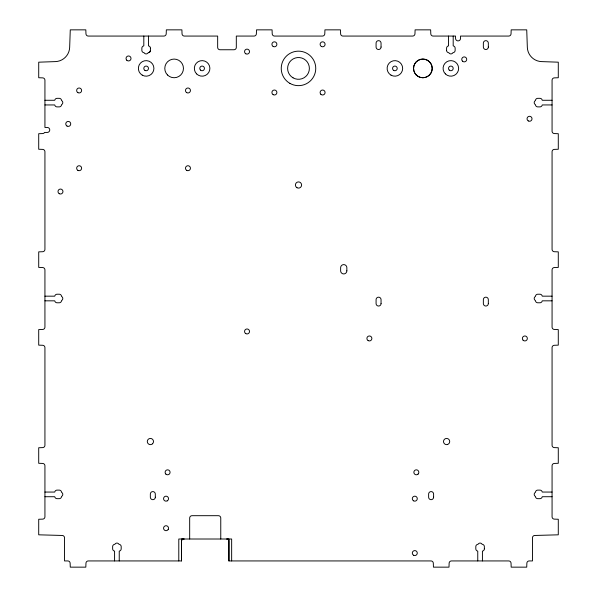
<?xml version="1.0" encoding="UTF-8"?>
<svg xmlns="http://www.w3.org/2000/svg" width="597" height="597" viewBox="0 0 597 597"><rect width="100%" height="100%" fill="white"/><g stroke="black" fill="none" stroke-linecap="round" stroke-linejoin="round"><path stroke-width="0.9" d="M226.599 539.009L228.927 539.009L228.927 560.934L430.974 560.934A2.328 2.328 0 0 1 433.31 563.18L433.444 567.15L448.996 567.15L449.131 563.18A2.336 2.336 0 0 1 451.466 560.934L508.711 560.934A2.328 2.328 0 0 1 511.039 563.18L511.181 567.15L526.726 567.15L526.867 563.18A2.336 2.336 0 0 1 529.196 560.934L532.479 560.934L532.479 537.8A2.328 2.328 0 0 1 534.755 535.464L558.285 534.815L558.292 519.263L554.322 519.129A2.336 2.336 0 0 1 552.068 516.793L552.068 465.764A2.328 2.328 0 0 1 554.322 463.436L558.285 463.294L558.285 447.75L554.322 447.608A2.336 2.336 0 0 1 552.068 445.28L552.068 347.611A2.328 2.328 0 0 1 554.322 345.282L558.285 345.141L558.285 329.596L554.322 329.454A2.336 2.336 0 0 1 552.068 327.126L552.068 269.874A2.328 2.328 0 0 1 554.322 267.546L558.285 267.404L558.285 251.859L554.322 251.718A2.336 2.336 0 0 1 552.068 249.389L552.068 151.72A2.328 2.328 0 0 1 554.322 149.392L558.292 149.25L558.285 133.706L554.322 133.564A2.336 2.336 0 0 1 552.068 131.236L552.068 80.207A2.328 2.328 0 0 1 554.322 77.871L558.285 77.737L558.292 62.185L541.583 61.603A14.768 14.768 0 0 1 527.338 47.357L526.726 29.85L511.181 29.85L511.039 33.82A2.336 2.336 0 0 1 508.711 36.066L460.533 36.066L460.533 38.402A2.485 2.485 0 0 1 458.041 40.887A2.485 2.485 0 0 1 455.556 38.402L455.556 36.066L433.116 36.066A2.336 2.328 0 0 1 430.788 33.82L430.646 29.85L415.102 29.85L414.96 33.82A2.336 2.336 0 0 1 412.631 36.066L342.947 36.066A2.328 2.328 0 0 1 340.618 33.82L340.477 29.85L324.932 29.85L324.79 33.82A2.336 2.336 0 0 1 322.462 36.066L274.538 36.066A2.328 2.328 0 0 1 272.21 33.82L272.068 29.85L256.523 29.85L256.382 33.82A2.336 2.336 0 0 1 254.053 36.066L236.315 36.066L236.315 47.417A2.336 2.336 0 0 1 233.979 49.752L219.987 49.752A2.328 2.328 0 0 1 217.659 47.417L217.659 36.066L184.369 36.066A2.336 2.328 0 0 1 182.04 33.82L181.898 29.85L166.354 29.85L166.212 33.82A2.336 2.336 0 0 1 163.884 36.066L88.289 36.066A2.328 2.328 0 0 1 85.961 33.82L85.819 29.85L70.274 29.85L69.662 47.357A14.768 14.768 0 0 1 55.417 61.603L38.715 62.185L38.715 77.737L42.678 77.871A2.336 2.336 0 0 1 44.932 80.207L44.932 127.452L47.26 127.452A2.485 2.485 0 0 1 49.752 129.937A2.485 2.485 0 0 1 47.26 132.43L44.603 132.43A2.328 2.328 0 0 1 42.678 133.564L38.708 133.706L38.715 149.25L42.678 149.392A2.336 2.336 0 0 1 44.932 151.72L44.932 249.389A2.328 2.328 0 0 1 42.678 251.718L38.715 251.859L38.715 267.404L42.678 267.546A2.336 2.336 0 0 1 44.932 269.874L44.932 327.126A2.328 2.328 0 0 1 42.678 329.454L38.708 329.596L38.715 345.141L42.678 345.282A2.336 2.336 0 0 1 44.932 347.611L44.932 445.28A2.328 2.328 0 0 1 42.678 447.608L38.708 447.75L38.708 463.294L42.678 463.436A2.336 2.336 0 0 1 44.932 465.764L44.932 516.793A2.328 2.328 0 0 1 42.678 519.129L38.715 519.263L38.708 534.815L62.245 535.464A2.336 2.336 0 0 1 64.521 537.8L64.521 560.934L67.804 560.934A2.328 2.328 0 0 1 70.133 563.18L70.274 567.15L85.819 567.15L85.961 563.18A2.336 2.336 0 0 1 88.289 560.934L181.51 560.934L181.51 539.009L184.309 539.009M150.414 50.372A2.328 2.328 0 0 1 148.474 52.67L148.22 52.67A2.336 2.336 0 0 1 144.064 52.67L143.81 52.67A2.336 2.336 0 0 1 141.862 50.372L141.862 48.193A2.336 2.328 0 0 1 143.81 45.894L143.81 36.066M44.932 100.274L54.76 100.274A2.336 2.336 0 0 1 57.058 98.333L59.237 98.333A2.328 2.328 0 0 1 61.536 100.274L61.536 100.527A2.336 2.336 0 0 1 61.536 104.691L61.536 104.945A2.336 2.336 0 0 1 59.23 106.885L57.058 106.885A2.328 2.328 0 0 1 54.76 104.945L44.932 104.945M552.068 100.274L542.24 100.274A2.328 2.328 0 0 0 539.942 98.333L537.77 98.333A2.336 2.336 0 0 0 535.464 100.281L535.464 100.527A2.336 2.336 0 0 0 535.464 104.691L535.464 104.945A2.336 2.328 0 0 0 537.77 106.885L539.942 106.885A2.336 2.336 0 0 0 542.24 104.938L552.068 104.945M44.932 296.172L54.76 296.172A2.336 2.336 0 0 1 57.058 294.224L59.237 294.224A2.336 2.328 0 0 1 61.536 296.172L61.536 296.418A2.336 2.336 0 0 1 61.536 300.582L61.536 300.828A2.336 2.336 0 0 1 59.237 302.776L57.058 302.776A2.328 2.328 0 0 1 54.76 300.836L44.932 300.828M552.068 296.172L542.24 296.164A2.328 2.328 0 0 0 539.942 294.224L537.77 294.224A2.336 2.336 0 0 0 535.464 296.172L535.464 296.418A2.336 2.336 0 0 0 535.464 300.582L535.464 300.836A2.328 2.328 0 0 0 537.77 302.776L539.942 302.776A2.336 2.336 0 0 0 542.24 300.828L552.068 300.836M44.932 492.062L54.76 492.062A2.336 2.336 0 0 1 57.058 490.115L59.237 490.115A2.328 2.328 0 0 1 61.536 492.055L61.536 492.309A2.336 2.336 0 0 1 61.536 496.473L61.536 496.719A2.336 2.336 0 0 1 59.23 498.667L57.058 498.667A2.336 2.328 0 0 1 54.76 496.726L44.932 496.719M552.068 492.062L542.24 492.055A2.328 2.328 0 0 0 539.942 490.115L537.77 490.115A2.336 2.336 0 0 0 535.464 492.062L535.464 492.309A2.336 2.336 0 0 0 535.464 496.473L535.464 496.726A2.328 2.328 0 0 0 537.77 498.667L539.942 498.667A2.336 2.336 0 0 0 542.24 496.719L552.068 496.719M484.361 548.807L484.361 546.628A2.336 2.336 0 0 0 482.421 544.33L482.167 544.33A2.336 2.336 0 0 0 478.01 544.33L477.757 544.33A2.328 2.328 0 0 0 475.809 546.628L475.809 548.807A2.336 2.336 0 0 0 477.757 551.106L477.757 560.934M482.421 560.934L482.421 551.106A2.328 2.328 0 0 0 484.361 548.807M453.19 36.066L453.19 45.894A2.336 2.336 0 0 1 455.138 48.193L455.138 50.372A2.328 2.328 0 0 1 453.19 52.67L452.936 52.67A2.336 2.336 0 0 1 448.78 52.67L448.526 52.67A2.336 2.336 0 0 1 446.586 50.372M448.526 36.066L448.526 45.894A2.336 2.328 0 0 0 446.586 48.193L446.586 50.372M231.651 560.934L231.651 539.009L178.787 539.009L178.787 560.934M228.927 560.934L228.92 540.71A2.06 2.06 0 0 0 227.233 539.016M220.763 539.009L220.763 518.024A2.328 2.328 0 0 0 218.435 515.689L192.003 515.689A2.328 2.328 0 0 0 189.674 518.024L189.674 539.009M181.51 560.934L181.518 541.046A2.47 2.47 0 0 1 183.548 539.016M150.414 48.193L150.414 50.372A2.328 2.328 0 0 1 148.474 52.67M148.474 36.066L148.474 45.894A2.336 2.336 0 0 1 150.414 48.193M119.243 560.934L119.243 551.106A2.328 2.328 0 0 0 121.191 548.807L121.191 546.628A2.336 2.336 0 0 0 119.243 544.33L118.99 544.33A2.336 2.336 0 0 0 114.833 544.33L114.579 544.33A2.336 2.328 0 0 0 112.639 546.628L112.639 548.807A2.336 2.336 0 0 0 114.579 551.106L114.579 560.934M168.197 529.449L167.802 529.964A2.485 2.485 0 0 1 163.705 529.054A2.485 2.485 0 0 1 166.257 525.726A2.485 2.485 0 0 1 168.197 529.449M152.593 443.728L151.951 444.228A3.112 3.112 0 0 1 147.302 441.802A3.112 3.112 0 0 1 151.459 438.608A3.112 3.112 0 0 1 152.593 443.728M418.101 474.07L417.587 474.466A2.485 2.485 0 0 1 413.87 472.533A2.485 2.485 0 0 1 417.199 469.973A2.485 2.485 0 0 1 418.101 474.07M167.287 500.823L166.682 501.07A2.485 2.485 0 0 1 163.593 498.234A2.485 2.485 0 0 1 167.466 496.629A2.485 2.485 0 0 1 167.287 500.823M447.407 444.534L446.601 444.638A3.112 3.112 0 0 1 443.787 440.22A3.112 3.112 0 0 1 448.989 439.534A3.112 3.112 0 0 1 447.407 444.534M488.331 47.029L488.331 43.141A2.485 2.485 0 0 0 485.839 40.656A2.485 2.485 0 0 0 483.354 43.141L483.354 47.029A2.485 2.485 0 0 0 485.839 49.514A2.485 2.485 0 0 0 488.331 47.029M488.331 303.552L488.331 299.664A2.485 2.485 0 0 0 485.839 297.179A2.485 2.485 0 0 0 483.354 299.664L483.354 303.552A2.485 2.485 0 0 0 485.839 306.037A2.485 2.485 0 0 0 488.331 303.552M433.601 497.189L433.601 494.077A2.485 2.485 0 0 0 431.116 491.592A2.485 2.485 0 0 0 428.624 494.077L428.631 497.189A2.485 2.485 0 0 0 431.116 499.674A2.485 2.485 0 0 0 433.601 497.189M381.05 47.029L381.05 43.141A2.485 2.485 0 0 0 378.565 40.656A2.485 2.485 0 0 0 376.08 43.141L376.08 47.029A2.485 2.485 0 0 0 378.565 49.514A2.485 2.485 0 0 0 381.05 47.029M381.05 303.552L381.05 299.664A2.485 2.485 0 0 0 378.565 297.179A2.485 2.485 0 0 0 376.08 299.664L376.08 303.552A2.485 2.485 0 0 0 378.565 306.037A2.485 2.485 0 0 0 381.058 303.552M346.85 270.829L346.85 267.717A3.112 3.112 0 0 0 343.738 264.605A3.112 3.112 0 0 0 340.633 267.717L340.633 270.829A3.112 3.112 0 0 0 343.738 273.933A3.112 3.112 0 0 0 346.85 270.829M155.31 497.189L155.31 494.077A2.485 2.485 0 0 0 152.825 491.592A2.485 2.485 0 0 0 150.34 494.077L150.34 497.189A2.485 2.485 0 0 0 152.825 499.674A2.485 2.485 0 0 0 155.317 497.189M289.873 83.349A17.261 17.253 0 0 0 315.753 68.409A17.261 17.253 0 0 0 289.873 53.461A17.261 17.253 0 0 0 289.873 83.349M320.835 94.266A2.485 2.485 0 0 0 324.999 93.147A2.485 2.485 0 0 0 321.955 90.102A2.485 2.485 0 0 0 320.835 94.266M321.35 46.462A2.485 2.485 0 0 0 325.089 44.305A2.485 2.485 0 0 0 321.35 42.156A2.485 2.485 0 0 0 321.35 46.462M445.362 73.901A7.776 7.776 0 0 0 458.369 70.416A7.776 7.776 0 0 0 448.847 60.894A7.776 7.776 0 0 0 445.362 73.901M391.005 75.14A7.776 7.776 0 0 0 402.662 68.409A7.776 7.776 0 0 0 391.005 61.678A7.776 7.776 0 0 0 391.005 75.14M416.281 75.006A9.328 9.328 0 0 0 431.885 70.819A9.328 9.328 0 0 0 420.46 59.394A9.328 9.328 0 0 0 416.281 75.006A9.328 9.328 0 0 0 431.885 70.819A9.328 9.328 0 0 0 420.46 59.394A9.328 9.328 0 0 0 416.281 75.006M273.157 94.662A2.485 2.485 0 0 0 276.889 92.505A2.485 2.485 0 0 0 273.157 90.348A2.485 2.485 0 0 0 273.157 94.662M273.157 46.462A2.485 2.485 0 0 0 276.889 44.305A2.485 2.485 0 0 0 273.157 42.156A2.485 2.485 0 0 0 273.157 46.462M142.25 75.14A7.776 7.776 0 0 0 153.914 68.409A7.776 7.776 0 0 0 142.25 61.678A7.776 7.776 0 0 0 142.25 75.14M196.614 73.901A7.776 7.776 0 0 0 209.622 70.416A7.776 7.776 0 0 0 200.099 60.894A7.776 7.776 0 0 0 196.614 73.901M167.526 75.006A9.328 9.328 0 0 0 183.137 70.819A9.328 9.328 0 0 0 171.712 59.394A9.328 9.328 0 0 0 167.526 75.006M296.948 187.704A3.112 3.112 0 0 0 301.612 185.01A3.112 3.112 0 0 0 296.948 182.316A3.112 3.112 0 0 0 296.948 187.704M523.106 340.215A2.485 2.485 0 0 0 527.263 339.096A2.485 2.485 0 0 0 524.218 336.051A2.485 2.485 0 0 0 523.106 340.215M368.148 340.611A2.485 2.485 0 0 0 371.879 338.454A2.485 2.485 0 0 0 368.148 336.298A2.485 2.485 0 0 0 368.148 340.611M528.285 120.93A2.485 2.485 0 0 0 532.017 118.781A2.485 2.485 0 0 0 528.285 116.624A2.485 2.485 0 0 0 528.285 120.93M126.765 60.215A2.485 2.485 0 0 0 130.93 59.103A2.485 2.485 0 0 0 127.885 56.051A2.485 2.485 0 0 0 126.765 60.215M59.237 193.689A2.485 2.485 0 0 0 62.969 191.54A2.485 2.485 0 0 0 59.237 189.383A2.485 2.485 0 0 0 59.237 193.689M245.792 333.611A2.485 2.485 0 0 0 249.531 331.462A2.485 2.485 0 0 0 245.792 329.305A2.485 2.485 0 0 0 245.792 333.611M245.792 53.767A2.485 2.485 0 0 0 249.524 51.618A2.485 2.485 0 0 0 245.792 49.461A2.485 2.485 0 0 0 245.792 53.767M186.719 170.369A2.485 2.485 0 0 0 190.45 168.22A2.485 2.485 0 0 0 186.719 166.063A2.485 2.485 0 0 0 186.719 170.369M77.894 170.369A2.485 2.485 0 0 0 81.625 168.22A2.485 2.485 0 0 0 77.894 166.063A2.485 2.485 0 0 0 77.894 170.369M186.719 92.639A2.485 2.485 0 0 0 190.45 90.483A2.485 2.485 0 0 0 186.719 88.326A2.485 2.485 0 0 0 186.719 92.639M77.894 92.639A2.485 2.485 0 0 0 81.617 90.483A2.485 2.485 0 0 0 77.894 88.326A2.485 2.485 0 0 0 77.894 92.639M462.474 61.148A2.485 2.485 0 0 0 466.63 60.036A2.485 2.485 0 0 0 463.585 56.984A2.485 2.485 0 0 0 462.474 61.148M67.006 126.064A2.485 2.485 0 0 0 70.737 123.907A2.485 2.485 0 0 0 67.006 121.751A2.485 2.485 0 0 0 67.006 126.064M413.549 555.232A2.485 2.485 0 0 0 417.281 553.083A2.485 2.485 0 0 0 413.549 550.927A2.485 2.485 0 0 0 413.549 555.232M413.549 500.823A2.485 2.485 0 0 0 417.281 498.667A2.485 2.485 0 0 0 413.549 496.51A2.485 2.485 0 0 0 413.549 500.823M165.839 474.07A2.485 2.485 0 0 0 169.996 472.958A2.485 2.485 0 0 0 166.951 469.914A2.485 2.485 0 0 0 165.839 474.07M293.06 77.834A10.88 10.88 0 0 0 309.38 68.409A10.88 10.88 0 0 0 293.06 58.984A10.88 10.88 0 0 0 293.06 77.834M449.213 70.058A2.328 2.328 0 0 0 453.116 69.013A2.328 2.328 0 0 0 450.257 66.155A2.328 2.328 0 0 0 449.213 70.058M393.721 70.424A2.328 2.328 0 0 0 397.221 68.409A2.328 2.328 0 0 0 393.721 66.386A2.328 2.328 0 0 0 393.721 70.424M200.458 70.058A2.328 2.328 0 0 0 204.361 69.013A2.328 2.328 0 0 0 201.502 66.155A2.328 2.328 0 0 0 200.458 70.058M144.974 70.424A2.328 2.328 0 0 0 148.474 68.409A2.328 2.328 0 0 0 144.974 66.386A2.328 2.328 0 0 0 144.974 70.424"/></g></svg>
